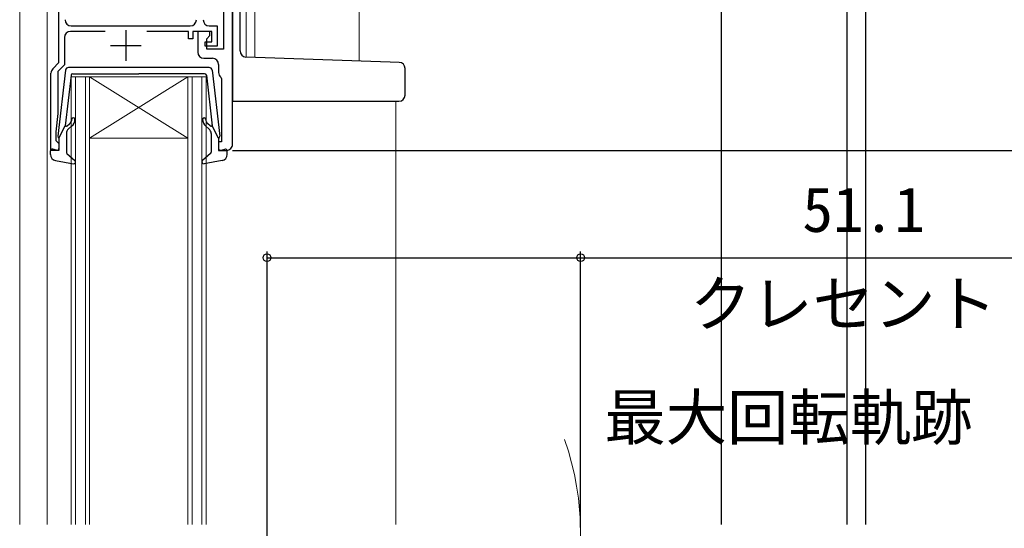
# Model space of a CAD drawing. Units: millimetres, scale not verified. Extents: x -529 to 521, y -782 to 778.
# Drawn here: x -138.9 to 21.5, y 217.1 to 300 of the extents above; entities that cross this region are included whole.
import ezdxf
from ezdxf.enums import TextEntityAlignment as Align

# ---------------------------------------------------------------- set-up
doc = ezdxf.new("R2010")
doc.units = ezdxf.units.MM
doc.header["$LTSCALE"] = 4
for name, color, linetype in [('0-2_YKK_11', 7, 'Continuous'), ('0-5_YKK_13', 4, 'Continuous'), ('0-7_YKK_D', 6, 'Continuous'), ('0-9_YSS_K', 3, 'Continuous')]:
    doc.layers.add(name, color=color, linetype=linetype)
doc.layers.add('0-4_YKK_12', color=2, linetype='Continuous', lineweight=18)
doc.styles.add('ＭＳ ゴシック', font='')
doc.styles.get('ＭＳ ゴシック').set_extended_font_data('MS Gothic')

msp = doc.modelspace()

# ---------------------------------------------------------------- linework, layer by layer
at = {"layer": '0-2_YKK_11'}
for p, q in [((-104.199, 279.698), (-104.199, 319.698)), ((-130.499, 298.998), (-111.099, 298.998)), ((-124.997, 298.098), (-130.599, 298.098)), ((-121.599, 298.298), (-121.599, 293.298)), ((-124.099, 295.798), (-119.099, 295.798)), ((-108.899, 293.698), (-107.499, 293.698)), ((-106.499, 292.698), (-106.499, 291.398))]:
    msp.add_line(p, q, dxfattribs=at)
for points in [[(-133.506, 291.991), (-132.499, 292.998), (-132.499, 319.698)], [(-105.699, 305.24), (-105.699, 295.198), (-108.399, 295.198), (-108.399, 296.898), (-107.899, 297.398), (-107.899, 298.098), (-109.899, 298.098), (-109.899, 294.698)], [(-107.999, 298.998), (-106.699, 298.998), (-106.699, 295.698), (-108.699, 295.698), (-108.699, 296.398), (-107.599, 296.398), (-107.599, 298.098), (-110.699, 298.098), (-110.699, 296.898), (-111.399, 296.898), (-111.399, 298.098), (-118.2, 298.098)], [(-131.599, 297.098), (-131.599, 292.625), (-132.699, 291.525), (-132.699, 284.698), (-132.999, 281.698), (-132.999, 280.298), (-132.799, 280.098), (-132.499, 279.798), (-132.499, 278.698), (-133.799, 278.698), (-133.799, 291.284)], [(-106.114, 290.61), (-105.999, 290.374), (-105.999, 280.098), (-106.499, 280.098), (-106.499, 278.698), (-105.199, 278.698)]]:
    msp.add_lwpolyline(points, dxfattribs=at)
for centre, start, end in [((-130.499, 299.998), 180.00001, 269.99999), ((-111.099, 299.998), 270.00001, 359.99999), ((-107.999, 299.998), 180.00001, 269.99999), ((-130.599, 297.098), 90.00001, 179.99999), ((-108.899, 294.698), 180.00001, 269.99999), ((-107.499, 292.698), 0.00001, 89.99999), ((-132.799, 291.284), 135.00003, 180.00002), ((-105.499, 291.398), 179.99996, 232.02012), ((-105.199, 279.698), 269.99998, 0.00002)]:
    msp.add_arc(centre, 1, start, end, dxfattribs=at)
at = {"layer": '0-4_YKK_12'}
for p, q in [((-138.899, 320.698), (-138.899, 217.696)), ((-134.399, 320.698), (-134.399, 217.696)), ((-101.999, 317.698), (-101.999, 293.903)), ((-100.599, 317.698), (-100.599, 293.854)), ((-83.599, 317.698), (-83.599, 293.26)), ((-129.799, 290.698), (-129.799, 217.696)), ((-128.199, 217.696), (-128.199, 290.698)), ((-127.499, 290.698), (-127.499, 217.696)), ((-111.499, 290.698), (-127.499, 290.698)), ((-111.499, 290.698), (-127.499, 280.698)), ((-127.499, 290.698), (-111.499, 280.698)), ((-110.799, 290.698), (-110.799, 217.696)), ((-109.199, 217.696), (-109.199, 290.698)), ((-108.499, 290.698), (-108.499, 217.696)), ((-77.599, 286.698), (-77.599, 217.696)), ((-111.499, 280.698), (-127.499, 280.698))]:
    msp.add_line(p, q, dxfattribs=at)
for points in [[(-130.499, 217.696), (-130.499, 290.698), (-127.499, 290.698)], [(-111.499, 217.696), (-111.499, 290.698), (-108.499, 290.698)]]:
    msp.add_lwpolyline(points, dxfattribs=at)
msp.add_arc((-93.559, 216.249), 46.06, 340.48575, 19.38343, dxfattribs=at)
at = {"layer": '0-5_YKK_13'}
for p, q in [((-103, 294.904), (-103, 319.198)), ((-104.2, 302.525), (-104.2, 287.698)), ((-78.513, 293.083), (-102.035, 293.904)), ((-108.044, 292.194), (-130.953, 292.194)), ((-77.065, 293.032), (-78.513, 293.083)), ((-76.1, 287.698), (-76.1, 292.033)), ((-131.45, 291.751), (-132.697, 281.011)), ((-130.53, 290.928), (-131.485, 282.694)), ((-130.232, 291.194), (-119.499, 291.194)), ((-108.766, 291.194), (-119.499, 291.194)), ((-108.468, 290.928), (-107.512, 282.694)), ((-107.547, 291.751), (-106.301, 281.011)), ((-104.2, 287.698), (-104.2, 286.698)), ((-104.2, 286.698), (-78.548, 286.698)), ((-78.548, 286.698), (-77.1, 286.698)), ((-132.499, 280.694), (-131.485, 282.694)), ((-131.139, 282.68), (-130.756, 283.002)), ((-130.435, 282.619), (-130.942, 282.193)), ((-108.563, 282.619), (-108.056, 282.193)), ((-107.858, 282.68), (-108.242, 283.002)), ((-106.499, 280.694), (-107.512, 282.694)), ((-131.299, 281.427), (-131.299, 278.426)), ((-107.699, 281.427), (-107.699, 278.426)), ((-132.499, 280.694), (-132.499, 278.994)), ((-106.499, 280.694), (-106.499, 278.994)), ((-133.899, 278.025), (-133.899, 278.594)), ((-132.879, 278.705), (-133.518, 278.883)), ((-131.201, 278.204), (-129.897, 277.015)), ((-107.797, 278.204), (-109.101, 277.015)), ((-106.118, 278.705), (-105.479, 278.883)), ((-105.099, 278.025), (-105.099, 278.594)), ((-133.081, 277.042), (-130.153, 276.499)), ((-105.916, 277.042), (-108.844, 276.499))]:
    msp.add_line(p, q, dxfattribs=at)
for centre, radius, start, end in [((-102, 294.904), 1, 180, 268), ((-130.953, 291.694), 0.5, 90, 173.37911), ((-108.044, 291.694), 0.5, 6.62089, 90), ((-77.1, 292.033), 1, 0, 88), ((-130.232, 290.894), 0.3, 90, 173.37911), ((-108.766, 290.894), 0.3, 6.62089, 90), ((-77.1, 287.698), 1, 270, 0), ((-130.149, 283.768), 0.25, 0, 180), ((-108.849, 283.768), 0.25, 0, 180), ((-131.268, 282.833), 0.2, 173.37911, 310.00001), ((-131.399, 283.768), 1, 310.00001, 0), ((-131.399, 283.768), 1.5, 310.00001, 0), ((-107.599, 283.768), 1.5, 180, 229.99999), ((-107.599, 283.768), 1, 180, 229.99999), ((-107.73, 282.833), 0.2, 229.99999, 6.62089), ((-132.399, 280.976), 0.3, 173.37911, 250.52878), ((-130.299, 281.427), 1, 130.00001, 180), ((-108.699, 281.427), 1, 360, 49.99999), ((-106.599, 280.976), 0.3, 289.47122, 6.62089), ((-133.599, 278.594), 0.3, 74.43464, 180), ((-132.899, 278.025), 1, 180, 259.48786), ((-132.799, 278.994), 0.3, 254.43464, 0), ((-130.999, 278.426), 0.3, 180, 227.64469), ((-107.999, 278.426), 0.3, 312.35531, 360), ((-106.199, 278.994), 0.3, 180, 285.56536), ((-106.099, 278.025), 1, 280.51214, 0), ((-105.399, 278.594), 0.3, 0, 105.56536), ((-130.099, 276.794), 0.3, 259.48786, 47.64469), ((-108.899, 276.794), 0.3, 132.35531, 280.51214)]:
    msp.add_arc(centre, radius, start, end, dxfattribs=at)
at = {"layer": '0-7_YKK_D'}
for p, q in [((-104.199, 278.698), (59.901, 278.698)), ((-98.599, 106.894), (-98.599, 262.196)), ((-47.499, 217.196), (-47.499, 262.196))]:
    msp.add_line(p, q, dxfattribs=at)
msp.add_lwpolyline([(-98.599, 261.196), (-47.499, 261.196), (45.017, 261.196)], dxfattribs=at)
for centre in [(-98.599, 261.196), (-47.499, 261.196)]:
    msp.add_circle(centre, 0.637, dxfattribs=at)
at = {"layer": '0-9_YSS_K'}
for p, q in [((-1.1, 345.494), (-1.1, 217.696)), ((-4.1, 338.494), (-4.1, 217.696)), ((-24.599, 317.696), (-24.599, 217.696))]:
    msp.add_line(p, q, dxfattribs=at)

# ---------------------------------------------------------------- texts
at = {"layer": '0-7_YKK_D', "style": 'ＭＳ ゴシック'}
for s, p in [('51.1', (-11.358, 263.196)), ('クレセント', (-29.682, 247.833)), ('最大回転軌跡', (-43.631, 229.291))]:
    msp.add_text(s, height=7.331, dxfattribs=at).set_placement(p, align=Align.BOTTOM_LEFT)

doc.saveas('drawing.dxf')
